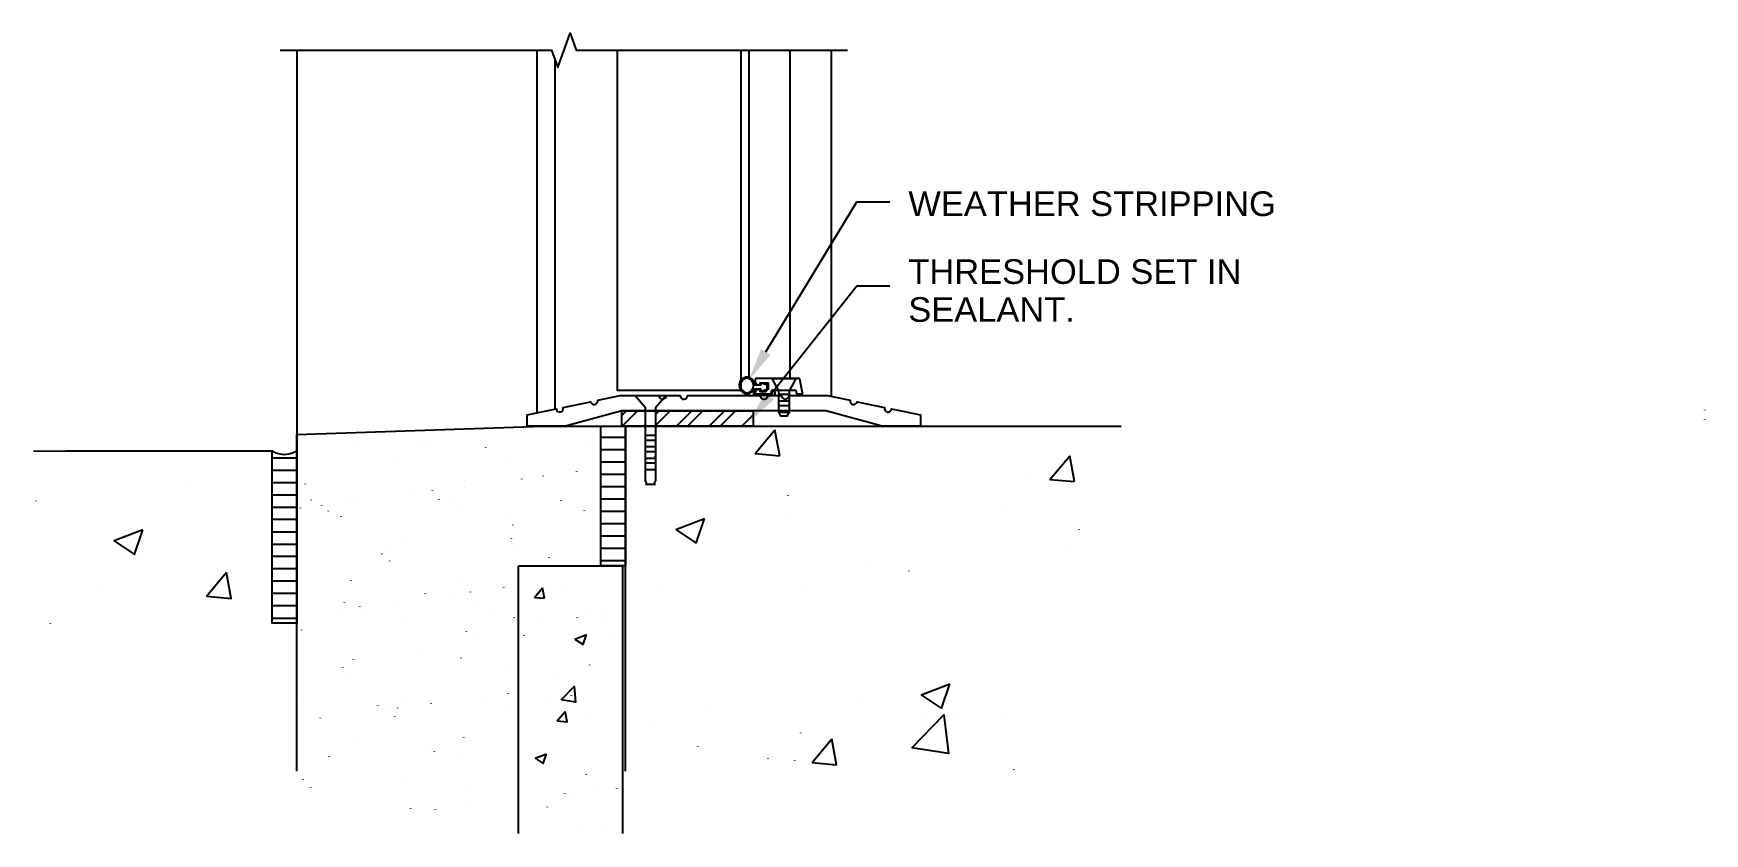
# Model space of a CAD drawing. Header units: millimetres. Extents: x 13966 to 119666, y -11631 to -5051.
# Drawn here: x 24243 to 34405, y -11631 to -6760 of the extents above; entities that cross this region are included whole.
import ezdxf

# ---------------------------------------------------------------- set-up
doc = ezdxf.new("R2010")
doc.units = ezdxf.units.MM
doc.header["$MEASUREMENT"] = 0
doc.layers.add('NewA-Zz_20_10_90-T_TextWindow', color=7, linetype='Continuous')
doc.layers.add('NewA-Zz_30_30-P_ExternalReferenceDrawing', color=7, linetype='Continuous')
doc.styles.add('GENERATED_STYLE_1', font='')
doc.styles.get('GENERATED_STYLE_1').set_extended_font_data('Arial')

msp = doc.modelspace()

# ---------------------------------------------------------------- hatches: boundary and pattern name
at = {"layer": 'NewA-Zz_30_30-P_ExternalReferenceDrawing', "linetype": 'Continuous', "lineweight": 13}
for points in [[(28726, -8716), (28668, -8682), (28593, -8871)], [(28746, -8988), (28694, -8947), (28595, -9124)]]:
    msp.add_hatch(color=7, dxfattribs=at).paths.add_polyline_path(points)

# ---------------------------------------------------------------- linework, layer by layer
at = {"layer": 'NewA-Zz_30_30-P_ExternalReferenceDrawing', "linetype": 'Continuous', "flags": 128}
for points in [[(25743, -6863), (27393, -6863), (27431, -6967), (27506, -6760), (27543, -6863), (29193, -6863)], [(25844, -6863), (25844, -10151)], [(25844, -6863), (25844, -10151)], [(27303, -6863), (27303, -9071)], [(27303, -6863), (27303, -9071)], [(27793, -6863), (27793, -8931)], [(27793, -6863), (27793, -8931), (28544, -8931)], [(28544, -6863), (28544, -8931)], [(28544, -6863), (28544, -8931)], [(28593, -6863), (28593, -8854)], [(28593, -6863), (28593, -8854)], [(28843, -6863), (28843, -8861)], [(29094, -6863), (29094, -8968)], [(29094, -6863), (29094, -8968)], [(27413, -6918), (27413, -9047)], [(28697, -8699), (29250, -7786), (29450, -7786)], [(28719, -8967), (29250, -8297), (29450, -8297)], [(28622, -8930), (28622, -8962), (28753, -8962), (28753, -8950), (28750, -8931), (28739, -8931), (28734, -8954), (28724, -8954), (28727, -8953), (28729, -8950), (28733, -8931), (28880, -8931), (28884, -8954), (28915, -8954), (28919, -8952), (28920, -8948), (28903, -8865), (28901, -8862), (28897, -8861), (28638, -8861), (28634, -8862), (28631, -8866), (28631, -8884), (28645, -8900), (28663, -8900), (28663, -8888), (28710, -8888), (28710, -8926), (28695, -8941), (28663, -8941), (28663, -8928), (28645, -8928), (28631, -8943), (28631, -8954), (28628, -8954), (28628, -8924), (28665, -8924), (28665, -8935), (28674, -8935), (28704, -8925), (28704, -8901), (28674, -8891), (28665, -8891), (28665, -8902), (28628, -8902)], [(28631, -8954), (28724, -8954)], [(28776, -8957), (28838, -8957)], [(28776, -8997), (28838, -8997)], [(28776, -9026), (28838, -9026)], [(27821, -9086), (27849, -9057)], [(27822, -9151), (27916, -9057)], [(27954, -9151), (27964, -9142)], [(28025, -9080), (28048, -9057)], [(28025, -9146), (28115, -9057)], [(28153, -9151), (28247, -9057)], [(28220, -9151), (28314, -9057)], [(28352, -9151), (28446, -9057)], [(28419, -9151), (28512, -9057)], [(28551, -9151), (28620, -9083)], [(28776, -9066), (28838, -9066)], [(34405, -9052), (34405, -9053)], [(34405, -9081), (34405, -9082)], [(34405, -9111), (34405, -9112)], [(25844, -9201), (27343, -9151)], [(25844, -9201), (27343, -9151)], [(25844, -11251), (25844, -9201)], [(25844, -11251), (25844, -9201)], [(26599, -9240), (26599, -9241)], [(26599, -9240), (26599, -9241)], [(27343, -9151), (30858, -9151)], [(27343, -9151), (30858, -9151)], [(27694, -10001), (27694, -9151)], [(27694, -10001), (27694, -9151)], [(27694, -9218), (27843, -9218)], [(27694, -9218), (27843, -9218)], [(27843, -11251), (27843, -9151)], [(27843, -11251), (27843, -9151)], [(27964, -9206), (28025, -9206)], [(27964, -9236), (28025, -9236)], [(28618, -9151), (28620, -9149)], [(28631, -9318), (28751, -9174)], [(28631, -9318), (28751, -9174)], [(28781, -9331), (28751, -9174)], [(28781, -9331), (28751, -9174)], [(24243, -9304), (24438, -9301), (25694, -9301)], [(24243, -9304), (24438, -9301), (25694, -9301)], [(24680, -9301), (24680, -9303)], [(24680, -9301), (24680, -9303)], [(25694, -9301), (25717, -9313), (25742, -9320), (25769, -9323), (25795, -9320), (25819, -9313), (25844, -9301)], [(25844, -9301), (25844, -10351), (25694, -10351), (25694, -9301)], [(25694, -9301), (25717, -9313), (25742, -9320), (25769, -9323), (25795, -9320), (25819, -9313), (25844, -9301)], [(25844, -9301), (25844, -10351), (25694, -10351), (25694, -9301)], [(25694, -9344), (25844, -9344)], [(25694, -9344), (25844, -9344)], [(26213, -9282), (26213, -9283)], [(26213, -9282), (26213, -9283)], [(26646, -9282), (26646, -9283)], [(26646, -9282), (26646, -9283)], [(26991, -9281), (26991, -9282)], [(26991, -9281), (26991, -9282)], [(27615, -9262), (27615, -9263)], [(27615, -9262), (27615, -9263)], [(27694, -9293), (27843, -9293)], [(27694, -9293), (27843, -9293)], [(27964, -9275), (28025, -9275)], [(27964, -9305), (28025, -9305)], [(27964, -9345), (28025, -9345)], [(28019, -9336), (28019, -9337)], [(28019, -9336), (28019, -9337)], [(28068, -9295), (28068, -9296)], [(28068, -9295), (28068, -9296)], [(28631, -9318), (28781, -9331)], [(28631, -9318), (28781, -9331)], [(30424, -9475), (30545, -9331)], [(30424, -9475), (30545, -9331)], [(30573, -9488), (30545, -9331)], [(30573, -9488), (30545, -9331)], [(25694, -9418), (25844, -9418)], [(25694, -9418), (25844, -9418)], [(26458, -9376), (26458, -9377)], [(26458, -9376), (26458, -9377)], [(27133, -9351), (27133, -9352)], [(27133, -9351), (27133, -9352)], [(27545, -9427), (27545, -9428)], [(27545, -9427), (27545, -9428)], [(27694, -9368), (27843, -9368)], [(27694, -9368), (27843, -9368)], [(27694, -9443), (27843, -9443)], [(27694, -9443), (27843, -9443)], [(27964, -9374), (28025, -9374)], [(27964, -9414), (28025, -9414)], [(30269, -9430), (30269, -9431)], [(30269, -9430), (30269, -9431)], [(25202, -9481), (25202, -9482)], [(25202, -9481), (25202, -9482)], [(25694, -9493), (25844, -9493)], [(25694, -9493), (25844, -9493)], [(25848, -9459), (25848, -9460)], [(25848, -9459), (25848, -9460)], [(25895, -9501), (25895, -9503)], [(25895, -9501), (25895, -9503)], [(26668, -9543), (26668, -9544)], [(26668, -9543), (26668, -9544)], [(26863, -9481), (26863, -9482)], [(26863, -9481), (26863, -9482)], [(26871, -9516), (26871, -9517)], [(26871, -9516), (26871, -9517)], [(27211, -9472), (27211, -9473)], [(27211, -9472), (27211, -9473)], [(27341, -9454), (27341, -9455)], [(27341, -9454), (27341, -9455)], [(27694, -9518), (27843, -9518)], [(27694, -9518), (27843, -9518)], [(27964, -9503), (28025, -9503)], [(30424, -9475), (30573, -9488)], [(30424, -9475), (30573, -9488)], [(24255, -9606), (24255, -9607)], [(24255, -9606), (24255, -9607)], [(25694, -9568), (25844, -9568)], [(25694, -9568), (25844, -9568)], [(25694, -9643), (25844, -9643)], [(25694, -9643), (25844, -9643)], [(25865, -9649), (25865, -9650)], [(25865, -9649), (25865, -9650)], [(25930, -9600), (25930, -9601)], [(25930, -9600), (25930, -9601)], [(25995, -9632), (25995, -9633)], [(25995, -9632), (25995, -9633)], [(26156, -9607), (26156, -9608)], [(26156, -9607), (26156, -9608)], [(26198, -9605), (26198, -9606)], [(26198, -9605), (26198, -9606)], [(26538, -9560), (26538, -9561)], [(26538, -9560), (26538, -9561)], [(26708, -9598), (26708, -9599)], [(26708, -9598), (26708, -9599)], [(26810, -9599), (26810, -9600)], [(26810, -9599), (26810, -9600)], [(27449, -9602), (27449, -9603)], [(27449, -9602), (27449, -9603)], [(27486, -9597), (27486, -9598)], [(27486, -9597), (27486, -9598)], [(27694, -9594), (27843, -9594)], [(27694, -9594), (27843, -9594)], [(28830, -9571), (28830, -9572)], [(28830, -9571), (28830, -9572)], [(30165, -9627), (30165, -9628)], [(30165, -9627), (30165, -9628)], [(25694, -9718), (25844, -9718)], [(25694, -9718), (25844, -9718)], [(26035, -9667), (26035, -9668)], [(26035, -9667), (26035, -9668)], [(26112, -9701), (26112, -9703)], [(26112, -9701), (26112, -9703)], [(26813, -9666), (26813, -9667)], [(26813, -9666), (26813, -9667)], [(27113, -9710), (27113, -9711)], [(27113, -9710), (27113, -9711)], [(27158, -9752), (27158, -9753)], [(27158, -9752), (27158, -9753)], [(27592, -9664), (27592, -9666)], [(27592, -9664), (27592, -9666)], [(27694, -9669), (27843, -9669)], [(27694, -9669), (27843, -9669)], [(27694, -9743), (27843, -9743)], [(27694, -9743), (27843, -9743)], [(28149, -9780), (28323, -9713)], [(28149, -9780), (28323, -9713)], [(28273, -9863), (28323, -9713)], [(28273, -9863), (28323, -9713)], [(28811, -9680), (28811, -9681)], [(28811, -9680), (28811, -9681)], [(25694, -9794), (25844, -9794)], [(25694, -9794), (25844, -9794)], [(26472, -9857), (26472, -9858)], [(26472, -9857), (26472, -9858)], [(27148, -9833), (27148, -9834)], [(27148, -9833), (27148, -9834)], [(27694, -9818), (27843, -9818)], [(27694, -9818), (27843, -9818)], [(28149, -9780), (28273, -9863)], [(28149, -9780), (28273, -9863)], [(30599, -9780), (30599, -9781)], [(30599, -9780), (30599, -9781)], [(25694, -9869), (25844, -9869)], [(25694, -9869), (25844, -9869)], [(25694, -9943), (25844, -9943)], [(25694, -9943), (25844, -9943)], [(26361, -9929), (26361, -9930)], [(26361, -9929), (26361, -9930)], [(26414, -9909), (26414, -9910)], [(26414, -9909), (26414, -9910)], [(27193, -9907), (27193, -9908)], [(27193, -9907), (27193, -9908)], [(27376, -9951), (27376, -9952)], [(27376, -9951), (27376, -9952)], [(27694, -9893), (27843, -9893)], [(27694, -9893), (27843, -9893)], [(30512, -9907), (30512, -9908)], [(30512, -9907), (30512, -9908)], [(25694, -10018), (25844, -10018)], [(25694, -10018), (25844, -10018)], [(26407, -9971), (26407, -9972)], [(26407, -9971), (26407, -9972)], [(27193, -10001), (27824, -10001), (27824, -11631)], [(27193, -11631), (27193, -10001)], [(27193, -10001), (27824, -10001), (27824, -11631)], [(27193, -11631), (27193, -10001)], [(27694, -9968), (27843, -9968)], [(27694, -9968), (27843, -9968)], [(29300, -9968), (29300, -9969)], [(29300, -9968), (29300, -9969)], [(29566, -10032), (29566, -10033)], [(29566, -10032), (29566, -10033)], [(24649, -10134), (24649, -10135)], [(24649, -10134), (24649, -10135)], [(25694, -10093), (25844, -10093)], [(25694, -10093), (25844, -10093)], [(26172, -10089), (26172, -10090)], [(26172, -10089), (26172, -10090)], [(26826, -10080), (26826, -10081)], [(26826, -10080), (26826, -10081)], [(26899, -10160), (26899, -10161)], [(26899, -10160), (26899, -10161)], [(27102, -10133), (27102, -10134)], [(27102, -10133), (27102, -10134)], [(27289, -10193), (27338, -10135)], [(27289, -10193), (27338, -10135)], [(27350, -10198), (27338, -10135)], [(27350, -10198), (27338, -10135)], [(27475, -10120), (27475, -10121)], [(27475, -10120), (27475, -10121)], [(28038, -10128), (28038, -10129)], [(28038, -10128), (28038, -10129)], [(28939, -10114), (28939, -10115)], [(28939, -10114), (28939, -10115)], [(25694, -10168), (25844, -10168)], [(25694, -10168), (25844, -10168)], [(25694, -10243), (25844, -10243)], [(25694, -10243), (25844, -10243)], [(26132, -10225), (26132, -10226)], [(26132, -10225), (26132, -10226)], [(26226, -10249), (26226, -10250)], [(26226, -10249), (26226, -10250)], [(26429, -10222), (26429, -10223)], [(26429, -10222), (26429, -10223)], [(26625, -10170), (26625, -10171)], [(26625, -10170), (26625, -10171)], [(26769, -10177), (26769, -10178)], [(26769, -10177), (26769, -10178)], [(26910, -10224), (26910, -10225)], [(26910, -10224), (26910, -10225)], [(27289, -10193), (27350, -10198)], [(27289, -10193), (27350, -10198)], [(24345, -10351), (24345, -10352)], [(24345, -10351), (24345, -10352)], [(25694, -10319), (25844, -10319)], [(25694, -10319), (25844, -10319)], [(25849, -10335), (25849, -10336)], [(25849, -10335), (25849, -10336)], [(26096, -10266), (26096, -10267)], [(26096, -10266), (26096, -10267)], [(26236, -10293), (26236, -10294)], [(26236, -10293), (26236, -10294)], [(26488, -10339), (26488, -10340)], [(26488, -10339), (26488, -10340)], [(27015, -10291), (27015, -10292)], [(27015, -10291), (27015, -10292)], [(27164, -10314), (27164, -10315)], [(27164, -10314), (27164, -10315)], [(27316, -10339), (27316, -10340)], [(27316, -10339), (27316, -10340)], [(27549, -10314), (27549, -10315)], [(27549, -10314), (27549, -10315)], [(27637, -10272), (27637, -10273)], [(27637, -10272), (27637, -10273)], [(27695, -10289), (27695, -10290)], [(27695, -10289), (27695, -10290)], [(27714, -10339), (27714, -10340)], [(27714, -10339), (27714, -10340)], [(25872, -10390), (25872, -10392)], [(25872, -10390), (25872, -10392)], [(26874, -10399), (26874, -10400)], [(26874, -10399), (26874, -10400)], [(26919, -10441), (26919, -10442)], [(26919, -10441), (26919, -10442)], [(27225, -10426), (27225, -10428)], [(27225, -10426), (27225, -10428)], [(27535, -10447), (27606, -10420)], [(27535, -10447), (27606, -10420)], [(27535, -10447), (27585, -10480)], [(27535, -10447), (27585, -10480)], [(27585, -10480), (27606, -10420)], [(27585, -10480), (27606, -10420)], [(27759, -10449), (27759, -10450)], [(27759, -10449), (27759, -10450)], [(26616, -10534), (26616, -10535)], [(26616, -10534), (26616, -10535)], [(26842, -10562), (26842, -10563)], [(26842, -10562), (26842, -10563)], [(26122, -10618), (26122, -10619)], [(26122, -10618), (26122, -10619)], [(26168, -10660), (26168, -10661)], [(26168, -10660), (26168, -10661)], [(26187, -10570), (26187, -10571)], [(26187, -10570), (26187, -10571)], [(27137, -10640), (27137, -10641)], [(27137, -10640), (27137, -10641)], [(27625, -10604), (27625, -10605)], [(27625, -10604), (27625, -10605)], [(27432, -10684), (27432, -10685)], [(27432, -10684), (27432, -10685)], [(29641, -10786), (29816, -10720)], [(29641, -10786), (29816, -10720)], [(29765, -10870), (29816, -10720)], [(29765, -10870), (29816, -10720)], [(25865, -10818), (25865, -10819)], [(25865, -10818), (25865, -10819)], [(26334, -10852), (26334, -10853)], [(26334, -10852), (26334, -10853)], [(26386, -10859), (26386, -10860)], [(26386, -10859), (26386, -10860)], [(26457, -10866), (26457, -10867)], [(26457, -10866), (26457, -10867)], [(26504, -10820), (26504, -10821)], [(26504, -10820), (26504, -10821)], [(26660, -10839), (26660, -10840)], [(26660, -10839), (26660, -10840)], [(26999, -10794), (26999, -10795)], [(26999, -10794), (26999, -10795)], [(27112, -10851), (27112, -10852)], [(27112, -10851), (27112, -10852)], [(27129, -10777), (27129, -10778)], [(27129, -10777), (27129, -10778)], [(27179, -10796), (27179, -10797)], [(27179, -10796), (27179, -10797)], [(27350, -10822), (27350, -10823)], [(27350, -10822), (27350, -10823)], [(27513, -10789), (27513, -10791)], [(27513, -10789), (27513, -10791)], [(28344, -10849), (28344, -10850)], [(28344, -10849), (28344, -10850)], [(29270, -10800), (29270, -10801)], [(29270, -10800), (29270, -10801)], [(29641, -10786), (29765, -10870)], [(29641, -10786), (29765, -10870)], [(25987, -10927), (25987, -10928)], [(25987, -10927), (25987, -10928)], [(26326, -10883), (26326, -10884)], [(26326, -10883), (26326, -10884)], [(26439, -10919), (26439, -10920)], [(26439, -10919), (26439, -10920)], [(27428, -10945), (27477, -10887)], [(27428, -10945), (27488, -10950), (27477, -10887)], [(27428, -10945), (27477, -10887)], [(27428, -10945), (27488, -10950), (27477, -10887)], [(27612, -10938), (27612, -10939)], [(27612, -10938), (27612, -10939)], [(28007, -10960), (28007, -10961)], [(28007, -10960), (28007, -10961)], [(29678, -10905), (29678, -10906)], [(29678, -10905), (29678, -10906)], [(29855, -10893), (29855, -10894)], [(29855, -10893), (29855, -10894)], [(30166, -10922), (30166, -10923)], [(30166, -10922), (30166, -10923)], [(26203, -11052), (26203, -11053)], [(26203, -11052), (26203, -11053)], [(26858, -11043), (26858, -11045)], [(26858, -11043), (26858, -11045)], [(27801, -10995), (27801, -10996)], [(27801, -10995), (27801, -10996)], [(28908, -11018), (28908, -11019)], [(28908, -11018), (28908, -11019)], [(28978, -11199), (29098, -11055)], [(28978, -11199), (29127, -11212), (29098, -11055)], [(28978, -11199), (29098, -11055)], [(28978, -11199), (29127, -11212), (29098, -11055)], [(26040, -11162), (26040, -11163)], [(26040, -11162), (26040, -11163)], [(26634, -11088), (26634, -11089)], [(26634, -11088), (26634, -11089)], [(26680, -11130), (26680, -11131)], [(26680, -11130), (26680, -11131)], [(26819, -11161), (26819, -11162)], [(26819, -11161), (26819, -11162)], [(27293, -11172), (27363, -11145)], [(27293, -11172), (27342, -11205), (27363, -11145)], [(27293, -11172), (27363, -11145)], [(27293, -11172), (27342, -11205), (27363, -11145)], [(28282, -11101), (28282, -11102)], [(28282, -11101), (28282, -11102)], [(28708, -11172), (28708, -11173)], [(28708, -11172), (28708, -11173)], [(27601, -11270), (27601, -11271)], [(27601, -11270), (27601, -11271)], [(28871, -11184), (28871, -11185)], [(28871, -11184), (28871, -11185)], [(30205, -11241), (30205, -11242)], [(30205, -11241), (30205, -11242)], [(25881, -11300), (25881, -11301)], [(25881, -11300), (25881, -11301)], [(25883, -11307), (25883, -11308)], [(25883, -11307), (25883, -11308)], [(25928, -11349), (25928, -11350)], [(25928, -11349), (25928, -11350)], [(26520, -11303), (26520, -11304)], [(26520, -11303), (26520, -11304)], [(26898, -11329), (26898, -11330)], [(26898, -11329), (26898, -11330)], [(27688, -11356), (27688, -11357)], [(27688, -11356), (27688, -11357)], [(27788, -11357), (27788, -11358)], [(27788, -11357), (27788, -11358)], [(26535, -11477), (26535, -11478)], [(26535, -11477), (26535, -11478)], [(26686, -11483), (26686, -11484)], [(26686, -11483), (26686, -11484)], [(26889, -11455), (26889, -11456)], [(26889, -11455), (26889, -11456)], [(27366, -11468), (27366, -11469)], [(27366, -11468), (27366, -11469)], [(27472, -11385), (27472, -11386)], [(27472, -11385), (27472, -11386)], [(27537, -11390), (27537, -11391)], [(27537, -11390), (27537, -11391)], [(26556, -11500), (26556, -11501)], [(26556, -11500), (26556, -11501)], [(27588, -11603), (27588, -11604)], [(27588, -11603), (27588, -11604)], [(27712, -11605), (27712, -11606)], [(27712, -11605), (27712, -11606)]]:
    msp.add_lwpolyline(points, dxfattribs=at)
for points in [[(28628, -8902), (28627, -8892), (28625, -8883, 0.132349), (28607, -8860, 0.148667), (28583, -8852, 0.153772), (28558, -8859, 0.138122), (28539, -8881), (28536, -8890), (28535, -8899, 0.269258), (28558, -8947, 0.320412), (28609, -8945), (28617, -8938), (28622, -8930)], [(28707, -8964), (28792, -8964), (28793, -8972, 0.11958), (28803, -8983, 0.149619), (28815, -8987, 0.149619), (28826, -8983, 0.11958), (28836, -8972), (28837, -8964), (29072, -8964), (29209, -8992), (29209, -9001), (29212, -9009), (29218, -9015), (29226, -9019), (29235, -9019), (29242, -9016), (29248, -9009), (29252, -9002), (29418, -9037), (29418, -9046, 0.287372), (29435, -9065, 0.292179), (29458, -9055), (29461, -9046), (29637, -9083), (29637, -9151), (29405, -9151), (29062, -9057), (27821, -9057), (27478, -9151), (27246, -9151), (27246, -9083), (27422, -9046), (27425, -9055), (27430, -9061), (27439, -9064), (27448, -9064), (27456, -9061), (27462, -9054), (27465, -9046), (27464, -9037), (27631, -9002), (27634, -9009), (27641, -9016), (27648, -9019), (27657, -9019), (27665, -9015), (27670, -9009), (27674, -9001), (27674, -8992), (27811, -8964), (28046, -8964), (28047, -8972, 0.119624), (28057, -8983, 0.149574), (28068, -8987, 0.149646), (28080, -8983, 0.119728), (28090, -8972), (28091, -8964), (28176, -8964), (28177, -8972, 0.135328), (28187, -8984, 0.151883), (28199, -8987, 0.299222), (28219, -8972), (28220, -8964), (28662, -8964), (28664, -8972, 0.29906), (28684, -8987, 0.151886), (28696, -8984, 0.135394), (28706, -8972), (28707, -8964), (28718, -8964)]]:
    msp.add_lwpolyline(points, format="xyb", dxfattribs=at)
for points in [[(28582, -8948), (28597, -8944), (28609, -8935), (28619, -8920), (28622, -8904), (28619, -8887), (28609, -8872), (28597, -8862), (28582, -8859), (28567, -8862), (28554, -8872), (28545, -8887), (28543, -8904), (28545, -8920), (28554, -8934), (28567, -8944)], [(28879, -8861), (28838, -8936), (28838, -9066), (28825, -9091), (28787, -9091), (28776, -9066), (28776, -8936), (28735, -8861)], [(28091, -8964), (28025, -9039), (28025, -9482), (28013, -9507), (27974, -9507), (27964, -9482), (27964, -9039), (27899, -8964)], [(27821, -9151), (27821, -9057), (28620, -9057), (28620, -9151)], [(27843, -9151), (27843, -10001), (27694, -10001), (27694, -9151)], [(27843, -9151), (27843, -10001), (27694, -10001), (27694, -9151)], [(24908, -9782), (24733, -9849), (24857, -9932)], [(24908, -9782), (24733, -9849), (24857, -9932)], [(25417, -10042), (25297, -10185), (25446, -10199)], [(25417, -10042), (25297, -10185), (25446, -10199)], [(27451, -10817), (27530, -10735), (27540, -10831)], [(27451, -10817), (27530, -10735), (27540, -10831)], [(29585, -11109), (29780, -10907), (29807, -11144)], [(29585, -11109), (29780, -10907), (29807, -11144)]]:
    msp.add_lwpolyline(points, close=True, dxfattribs=at)

# ---------------------------------------------------------------- texts
at = {"layer": 'NewA-Zz_20_10_90-T_TextWindow', "linetype": 'Continuous', "insert": (29563, -7722), "char_height": 150, "attachment_point": 1, "style": 'GENERATED_STYLE_1'}
msp.add_mtext('\\A1;{\\fArial|b0|i0|c0|p34;WEATHER STRIPPING}', dxfattribs=at)
at = {"layer": 'NewA-Zz_20_10_90-T_TextWindow', "linetype": 'Continuous', "insert": (29563, -8135), "char_height": 150, "attachment_point": 1, "line_spacing_factor": 0.92341, "style": 'GENERATED_STYLE_1'}
msp.add_mtext('\\A1;{\\fArial|b0|i0|c0|p34;THRESHOLD SET IN\\P\\fArial|b0|i0|c0|p34;SEALANT.}', dxfattribs=at)

doc.saveas('drawing.dxf')
